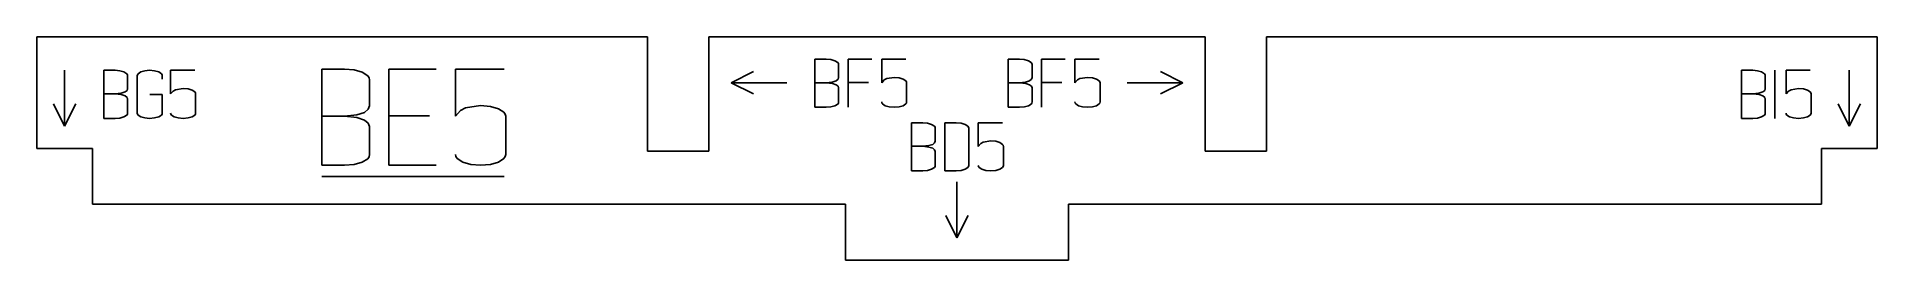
# Model space of a CAD drawing. Header units: millimetres. Extents: x 608 to 773, y -292 to -272.
import ezdxf

# ---------------------------------------------------------------- set-up
doc = ezdxf.new("R2010")
doc.units = ezdxf.units.MM
doc.layers.add('code', color=2, linetype='Continuous')
doc.layers.add('drawing', color=7, linetype='Continuous')

msp = doc.modelspace()

# ---------------------------------------------------------------- linework, layer by layer
at = {"layer": 'code'}
for p, q in [((677.84, -273.56), (677.84, -275.67)), ((678.86, -273.56), (677.84, -273.56)), ((679.29, -273.6), (678.86, -273.56)), ((679.29, -273.6), (679.65, -273.71)), ((679.65, -273.71), (679.9, -273.86)), ((679.96, -273.95), (679.9, -273.86)), ((680.84, -273.56), (682.97, -273.56)), ((680.84, -275.65), (680.84, -273.56)), ((683.84, -275.68), (683.84, -273.56)), ((686.01, -273.56), (683.84, -273.56)), ((695.18, -273.56), (695.18, -275.67)), ((696.19, -273.56), (695.18, -273.56)), ((696.62, -273.6), (696.19, -273.56)), ((696.62, -273.6), (696.99, -273.71)), ((696.99, -273.71), (697.24, -273.86)), ((697.3, -273.95), (697.24, -273.86)), ((698.17, -273.56), (700.3, -273.56)), ((698.17, -275.65), (698.17, -273.56)), ((701.17, -275.68), (701.17, -273.56)), ((703.34, -273.56), (701.17, -273.56)), ((610.59, -274.56), (610.59, -279.56)), ((614.09, -274.56), (614.09, -276.67)), ((615.11, -274.56), (614.09, -274.56)), ((615.11, -274.56), (615.54, -274.6)), ((615.54, -274.6), (615.9, -274.71)), ((615.9, -274.71), (616.15, -274.86)), ((616.15, -274.86), (616.21, -274.95)), ((616.21, -274.95), (616.23, -275.04)), ((616.23, -275.04), (616.23, -276.21)), ((617.09, -275.04), (617.11, -274.95)), ((617.09, -278.39), (617.09, -275.04)), ((617.17, -274.86), (617.11, -274.95)), ((617.41, -274.7), (617.17, -274.86)), ((617.77, -274.6), (617.41, -274.7)), ((617.77, -274.6), (618.21, -274.56)), ((618.65, -274.6), (618.21, -274.56)), ((619.02, -274.7), (618.65, -274.6)), ((619.26, -274.86), (619.02, -274.7)), ((619.26, -274.86), (619.32, -274.95)), ((619.32, -274.95), (619.34, -275.04)), ((619.34, -275.35), (619.34, -275.04)), ((620.09, -276.68), (620.09, -274.56)), ((620.09, -274.56), (622.26, -274.56)), ((633.64, -274.45), (633.64, -278.67)), ((635.68, -274.45), (633.64, -274.45)), ((636.54, -274.52), (635.68, -274.45)), ((636.54, -274.52), (637.27, -274.73)), ((637.27, -274.73), (637.76, -275.05)), ((637.89, -275.22), (637.76, -275.05)), ((637.89, -275.22), (637.93, -275.41)), ((637.93, -275.41), (637.93, -277.74)), ((639.64, -274.45), (643.9, -274.45)), ((639.64, -278.63), (639.64, -274.45)), ((645.63, -278.68), (645.63, -274.45)), ((649.98, -274.45), (645.63, -274.45)), ((672.34, -274.67), (670.34, -275.67)), ((679.75, -275.5), (679.41, -275.61)), ((679.93, -275.36), (679.75, -275.5)), ((679.98, -275.21), (679.93, -275.36)), ((679.96, -273.95), (679.98, -274.04)), ((679.98, -274.04), (679.98, -275.21)), ((683.84, -275.68), (684.06, -275.42)), ((684.06, -275.42), (684.29, -275.3)), ((684.29, -275.3), (684.96, -275.2)), ((684.96, -275.2), (685.4, -275.23)), ((685.4, -275.23), (685.76, -275.34)), ((685.76, -275.34), (686, -275.49)), ((686, -275.49), (686.06, -275.58)), ((697.09, -275.5), (696.74, -275.61)), ((697.26, -275.36), (697.09, -275.5)), ((697.32, -275.21), (697.26, -275.36)), ((697.3, -273.95), (697.32, -274.04)), ((697.32, -274.04), (697.32, -275.21)), ((701.17, -275.68), (701.39, -275.42)), ((701.39, -275.42), (701.62, -275.3)), ((701.62, -275.3), (702.29, -275.2)), ((702.29, -275.2), (702.73, -275.23)), ((702.73, -275.23), (703.1, -275.34)), ((703.1, -275.34), (703.34, -275.49)), ((703.34, -275.49), (703.4, -275.58)), ((708.84, -274.67), (710.84, -275.67)), ((760.92, -274.56), (761.94, -274.56)), ((760.92, -274.56), (760.92, -276.67)), ((762.37, -274.6), (761.94, -274.56)), ((762.37, -274.6), (762.73, -274.71)), ((762.73, -274.71), (762.98, -274.86)), ((762.98, -274.86), (763.04, -274.95)), ((763.06, -275.04), (763.04, -274.95)), ((763.06, -276.21), (763.06, -275.04)), ((763.92, -274.56), (763.92, -278.87)), ((764.92, -276.68), (764.92, -274.56)), ((764.92, -274.56), (767.09, -274.56)), ((770.59, -274.56), (770.59, -279.56)), ((615.11, -276.67), (614.09, -276.67)), ((614.09, -276.67), (614.09, -278.87)), ((615.66, -276.61), (615.11, -276.67)), ((615.11, -276.67), (615.67, -276.74)), ((616, -276.5), (615.66, -276.61)), ((616, -276.85), (615.67, -276.74)), ((616.18, -276.36), (616, -276.5)), ((616.18, -276.98), (616, -276.85)), ((616.23, -276.21), (616.18, -276.36)), ((616.18, -276.98), (616.23, -277.13)), ((616.23, -277.13), (616.23, -278.39)), ((619.34, -276.72), (618.23, -276.72)), ((619.34, -276.72), (619.34, -278.39)), ((620.31, -276.42), (620.09, -276.68)), ((620.31, -276.42), (620.54, -276.3)), ((620.54, -276.3), (621.21, -276.2)), ((621.21, -276.2), (621.65, -276.23)), ((621.65, -276.23), (622.01, -276.34)), ((622.25, -276.49), (622.01, -276.34)), ((622.31, -276.58), (622.25, -276.49)), ((622.33, -276.68), (622.31, -276.58)), ((622.33, -278.39), (622.33, -276.68)), ((675.34, -275.67), (670.34, -275.67)), ((672.34, -276.67), (670.34, -275.67)), ((677.84, -275.67), (677.84, -277.87)), ((678.86, -275.67), (677.84, -275.67)), ((679.41, -275.61), (678.86, -275.67)), ((679.42, -275.74), (678.86, -275.67)), ((679.75, -275.85), (679.42, -275.74)), ((679.93, -275.98), (679.75, -275.85)), ((679.98, -276.13), (679.93, -275.98)), ((679.98, -277.39), (679.98, -276.13)), ((680.84, -277.87), (680.84, -275.65)), ((680.84, -275.65), (682.67, -275.65)), ((686.06, -275.58), (686.08, -275.68)), ((686.08, -275.68), (686.08, -277.39)), ((695.18, -275.67), (695.18, -277.87)), ((696.19, -275.67), (695.18, -275.67)), ((696.74, -275.61), (696.19, -275.67)), ((696.75, -275.74), (696.19, -275.67)), ((697.09, -275.85), (696.75, -275.74)), ((697.26, -275.98), (697.09, -275.85)), ((697.32, -276.13), (697.26, -275.98)), ((697.32, -277.39), (697.32, -276.13)), ((698.17, -277.87), (698.17, -275.65)), ((698.17, -275.65), (700, -275.65)), ((703.4, -275.58), (703.42, -275.68)), ((703.42, -275.68), (703.42, -277.39)), ((705.84, -275.67), (710.84, -275.67)), ((708.84, -276.67), (710.84, -275.67)), ((760.92, -276.67), (761.94, -276.67)), ((760.92, -276.67), (760.92, -278.87)), ((761.94, -276.67), (762.49, -276.61)), ((762.5, -276.74), (761.94, -276.67)), ((762.83, -276.5), (762.49, -276.61)), ((762.5, -276.74), (762.83, -276.85)), ((763.01, -276.36), (762.83, -276.5)), ((762.83, -276.85), (763.01, -276.98)), ((763.06, -276.21), (763.01, -276.36)), ((763.06, -277.13), (763.01, -276.98)), ((763.06, -278.39), (763.06, -277.13)), ((764.92, -276.68), (765.14, -276.42)), ((765.14, -276.42), (765.37, -276.3)), ((765.37, -276.3), (766.04, -276.2)), ((766.04, -276.2), (766.48, -276.23)), ((766.48, -276.23), (766.85, -276.34)), ((766.85, -276.34), (767.09, -276.49)), ((767.15, -276.58), (767.09, -276.49)), ((767.17, -276.68), (767.15, -276.58)), ((767.17, -276.68), (767.17, -278.39)), ((609.59, -277.56), (610.59, -279.56)), ((611.59, -277.56), (610.59, -279.56)), ((615.54, -278.84), (615.11, -278.87)), ((615.54, -278.84), (615.9, -278.73)), ((615.9, -278.73), (616.15, -278.58)), ((616.15, -278.58), (616.21, -278.49)), ((616.23, -278.39), (616.21, -278.49)), ((617.09, -278.39), (617.11, -278.49)), ((617.11, -278.49), (617.17, -278.57)), ((617.41, -278.73), (617.17, -278.57)), ((617.77, -278.83), (617.41, -278.73)), ((617.77, -278.83), (618.21, -278.87)), ((618.65, -278.83), (618.21, -278.87)), ((618.65, -278.83), (619.02, -278.73)), ((619.02, -278.73), (619.26, -278.57)), ((619.32, -278.49), (619.26, -278.57)), ((619.34, -278.39), (619.32, -278.49)), ((620.09, -278.39), (620.11, -278.49)), ((620.11, -278.49), (620.17, -278.57)), ((620.17, -278.57), (620.41, -278.73)), ((620.77, -278.83), (620.41, -278.73)), ((621.21, -278.87), (620.77, -278.83)), ((621.65, -278.83), (621.21, -278.87)), ((622.01, -278.73), (621.65, -278.83)), ((622.01, -278.73), (622.25, -278.57)), ((622.31, -278.49), (622.25, -278.57)), ((622.33, -278.39), (622.31, -278.49)), ((633.64, -278.67), (633.64, -283.06)), ((635.68, -278.67), (633.64, -278.67)), ((636.78, -278.54), (635.68, -278.67)), ((636.79, -278.8), (635.68, -278.67)), ((637.47, -278.33), (636.78, -278.54)), ((637.47, -279.02), (636.79, -278.8)), ((637.81, -278.05), (637.47, -278.33)), ((637.93, -277.74), (637.81, -278.05)), ((639.64, -283.06), (639.64, -278.63)), ((639.64, -278.63), (643.3, -278.63)), ((645.63, -278.68), (646.07, -278.17)), ((646.07, -278.17), (646.53, -277.92)), ((646.53, -277.92), (647.88, -277.72)), ((647.88, -277.72), (648.76, -277.79)), ((648.76, -277.79), (649.48, -278)), ((649.48, -278), (649.97, -278.31)), ((649.97, -278.31), (650.09, -278.49)), ((650.09, -278.49), (650.13, -278.68)), ((650.13, -278.68), (650.13, -282.1)), ((677.84, -277.87), (678.86, -277.87)), ((678.86, -277.87), (679.29, -277.84)), ((679.29, -277.84), (679.65, -277.73)), ((679.65, -277.73), (679.9, -277.58)), ((679.9, -277.58), (679.96, -277.49)), ((679.96, -277.49), (679.98, -277.39)), ((683.86, -277.49), (683.84, -277.39)), ((683.86, -277.49), (683.92, -277.57)), ((684.16, -277.73), (683.92, -277.57)), ((684.52, -277.83), (684.16, -277.73)), ((684.96, -277.87), (684.52, -277.83)), ((685.4, -277.83), (684.96, -277.87)), ((685.76, -277.73), (685.4, -277.83)), ((686, -277.57), (685.76, -277.73)), ((686.06, -277.49), (686, -277.57)), ((686.08, -277.39), (686.06, -277.49)), ((695.18, -277.87), (696.19, -277.87)), ((696.19, -277.87), (696.63, -277.84)), ((696.63, -277.84), (696.99, -277.73)), ((696.99, -277.73), (697.24, -277.58)), ((697.24, -277.58), (697.3, -277.49)), ((697.3, -277.49), (697.32, -277.39)), ((701.19, -277.49), (701.17, -277.39)), ((701.19, -277.49), (701.25, -277.57)), ((701.49, -277.73), (701.25, -277.57)), ((701.85, -277.83), (701.49, -277.73)), ((702.29, -277.87), (701.85, -277.83)), ((702.73, -277.83), (702.29, -277.87)), ((703.1, -277.73), (702.73, -277.83)), ((703.34, -277.57), (703.1, -277.73)), ((703.4, -277.49), (703.34, -277.57)), ((703.42, -277.39), (703.4, -277.49)), ((761.94, -278.87), (762.37, -278.84)), ((762.73, -278.73), (762.37, -278.84)), ((762.73, -278.73), (762.98, -278.58)), ((763.04, -278.49), (762.98, -278.58)), ((763.04, -278.49), (763.06, -278.39)), ((764.92, -278.39), (764.94, -278.49)), ((764.94, -278.49), (765, -278.57)), ((765.24, -278.73), (765, -278.57)), ((765.6, -278.83), (765.24, -278.73)), ((766.04, -278.87), (765.6, -278.83)), ((766.48, -278.83), (766.04, -278.87)), ((766.48, -278.83), (766.85, -278.73)), ((766.85, -278.73), (767.09, -278.57)), ((767.15, -278.49), (767.09, -278.57)), ((767.17, -278.39), (767.15, -278.49)), ((769.59, -277.56), (770.59, -279.56)), ((771.59, -277.56), (770.59, -279.56)), ((614.09, -278.87), (615.11, -278.87)), ((637.81, -279.28), (637.47, -279.02)), ((637.93, -279.59), (637.81, -279.28)), ((637.93, -282.1), (637.93, -279.59)), ((687.53, -279.25), (686.51, -279.25)), ((686.51, -279.25), (686.51, -281.36)), ((687.53, -279.25), (687.96, -279.29)), ((687.96, -279.29), (688.32, -279.4)), ((688.32, -279.4), (688.57, -279.55)), ((688.57, -279.55), (688.63, -279.64)), ((688.63, -279.64), (688.65, -279.73)), ((688.65, -279.73), (688.65, -280.9)), ((689.51, -279.25), (689.51, -283.56)), ((690.52, -279.25), (689.51, -279.25)), ((690.96, -279.29), (690.52, -279.25)), ((691.32, -279.4), (690.96, -279.29)), ((691.32, -279.4), (691.57, -279.55)), ((691.63, -279.64), (691.57, -279.55)), ((691.65, -279.73), (691.63, -279.64)), ((691.65, -283.08), (691.65, -279.73)), ((694.68, -279.25), (692.5, -279.25)), ((692.5, -279.25), (692.5, -281.37)), ((760.92, -278.87), (761.94, -278.87)), ((637.89, -282.3), (637.93, -282.1)), ((645.67, -282.29), (645.63, -282.1)), ((650.13, -282.1), (650.09, -282.29)), ((686.51, -281.36), (686.51, -283.56)), ((686.51, -281.36), (687.53, -281.36)), ((688.08, -281.3), (687.53, -281.36)), ((687.53, -281.36), (688.08, -281.43)), ((688.42, -281.2), (688.08, -281.3)), ((688.08, -281.43), (688.42, -281.54)), ((688.59, -281.06), (688.42, -281.2)), ((688.42, -281.54), (688.59, -281.67)), ((688.65, -280.9), (688.59, -281.06)), ((688.59, -281.67), (688.65, -281.83)), ((688.65, -281.83), (688.65, -283.08)), ((692.5, -281.37), (692.72, -281.12)), ((692.72, -281.12), (692.95, -280.99)), ((693.63, -280.89), (692.95, -280.99)), ((693.63, -280.89), (694.07, -280.92)), ((694.07, -280.92), (694.43, -281.03)), ((694.43, -281.03), (694.67, -281.19)), ((694.67, -281.19), (694.73, -281.27)), ((694.75, -281.37), (694.73, -281.27)), ((694.75, -281.37), (694.75, -283.08)), ((633.64, -283.06), (635.68, -283.06)), ((635.68, -283.06), (636.54, -282.99)), ((636.54, -282.99), (637.27, -282.79)), ((637.27, -282.79), (637.76, -282.48)), ((637.76, -282.48), (637.89, -282.3)), ((639.64, -283.06), (643.9, -283.06)), ((645.67, -282.29), (645.79, -282.47)), ((646.28, -282.78), (645.79, -282.47)), ((647, -282.99), (646.28, -282.78)), ((647.88, -283.06), (647, -282.99)), ((648.76, -282.99), (647.88, -283.06)), ((649.48, -282.78), (648.76, -282.99)), ((649.97, -282.47), (649.48, -282.78)), ((650.09, -282.29), (649.97, -282.47)), ((686.51, -283.56), (687.53, -283.56)), ((687.96, -283.53), (687.53, -283.56)), ((688.32, -283.42), (687.96, -283.53)), ((688.57, -283.27), (688.32, -283.42)), ((688.63, -283.18), (688.57, -283.27)), ((688.65, -283.08), (688.63, -283.18)), ((689.51, -283.56), (690.52, -283.56)), ((690.97, -283.53), (690.52, -283.56)), ((691.32, -283.42), (690.97, -283.53)), ((691.32, -283.42), (691.57, -283.27)), ((691.57, -283.27), (691.63, -283.18)), ((691.63, -283.18), (691.65, -283.08)), ((692.5, -283.08), (692.52, -283.18)), ((692.52, -283.18), (692.58, -283.27)), ((692.58, -283.27), (692.83, -283.42)), ((692.83, -283.42), (693.19, -283.53)), ((693.63, -283.56), (693.19, -283.53)), ((694.07, -283.53), (693.63, -283.56)), ((694.07, -283.53), (694.43, -283.42)), ((694.67, -283.27), (694.43, -283.42)), ((694.73, -283.18), (694.67, -283.27)), ((694.75, -283.08), (694.73, -283.18)), ((633.64, -284.06), (649.98, -284.06)), ((690.59, -284.56), (690.59, -289.56)), ((689.59, -287.56), (690.59, -289.56)), ((691.59, -287.56), (690.59, -289.56))]:
    msp.add_line(p, q, dxfattribs=at)
at = {"layer": 'drawing'}
for p, q in [((608.09, -271.56), (608.09, -281.56)), ((662.84, -271.56), (608.09, -271.56)), ((662.84, -271.56), (662.84, -281.81)), ((712.84, -271.56), (668.34, -271.56)), ((668.34, -281.81), (668.34, -271.56)), ((712.84, -271.56), (712.84, -281.81)), ((718.34, -281.81), (718.34, -271.56)), ((773.09, -271.56), (718.34, -271.56)), ((773.09, -281.56), (773.09, -271.56)), ((608.09, -281.56), (613.09, -281.56)), ((613.09, -281.56), (613.09, -286.56)), ((662.84, -281.81), (668.34, -281.81)), ((712.84, -281.81), (718.34, -281.81)), ((768.09, -286.56), (768.09, -281.56)), ((768.09, -281.56), (773.09, -281.56)), ((613.09, -286.56), (680.59, -286.56)), ((680.59, -291.56), (680.59, -286.56)), ((700.59, -286.56), (768.09, -286.56)), ((700.59, -291.56), (700.59, -286.56)), ((680.59, -291.56), (700.59, -291.56))]:
    msp.add_line(p, q, dxfattribs=at)

doc.saveas('drawing.dxf')
